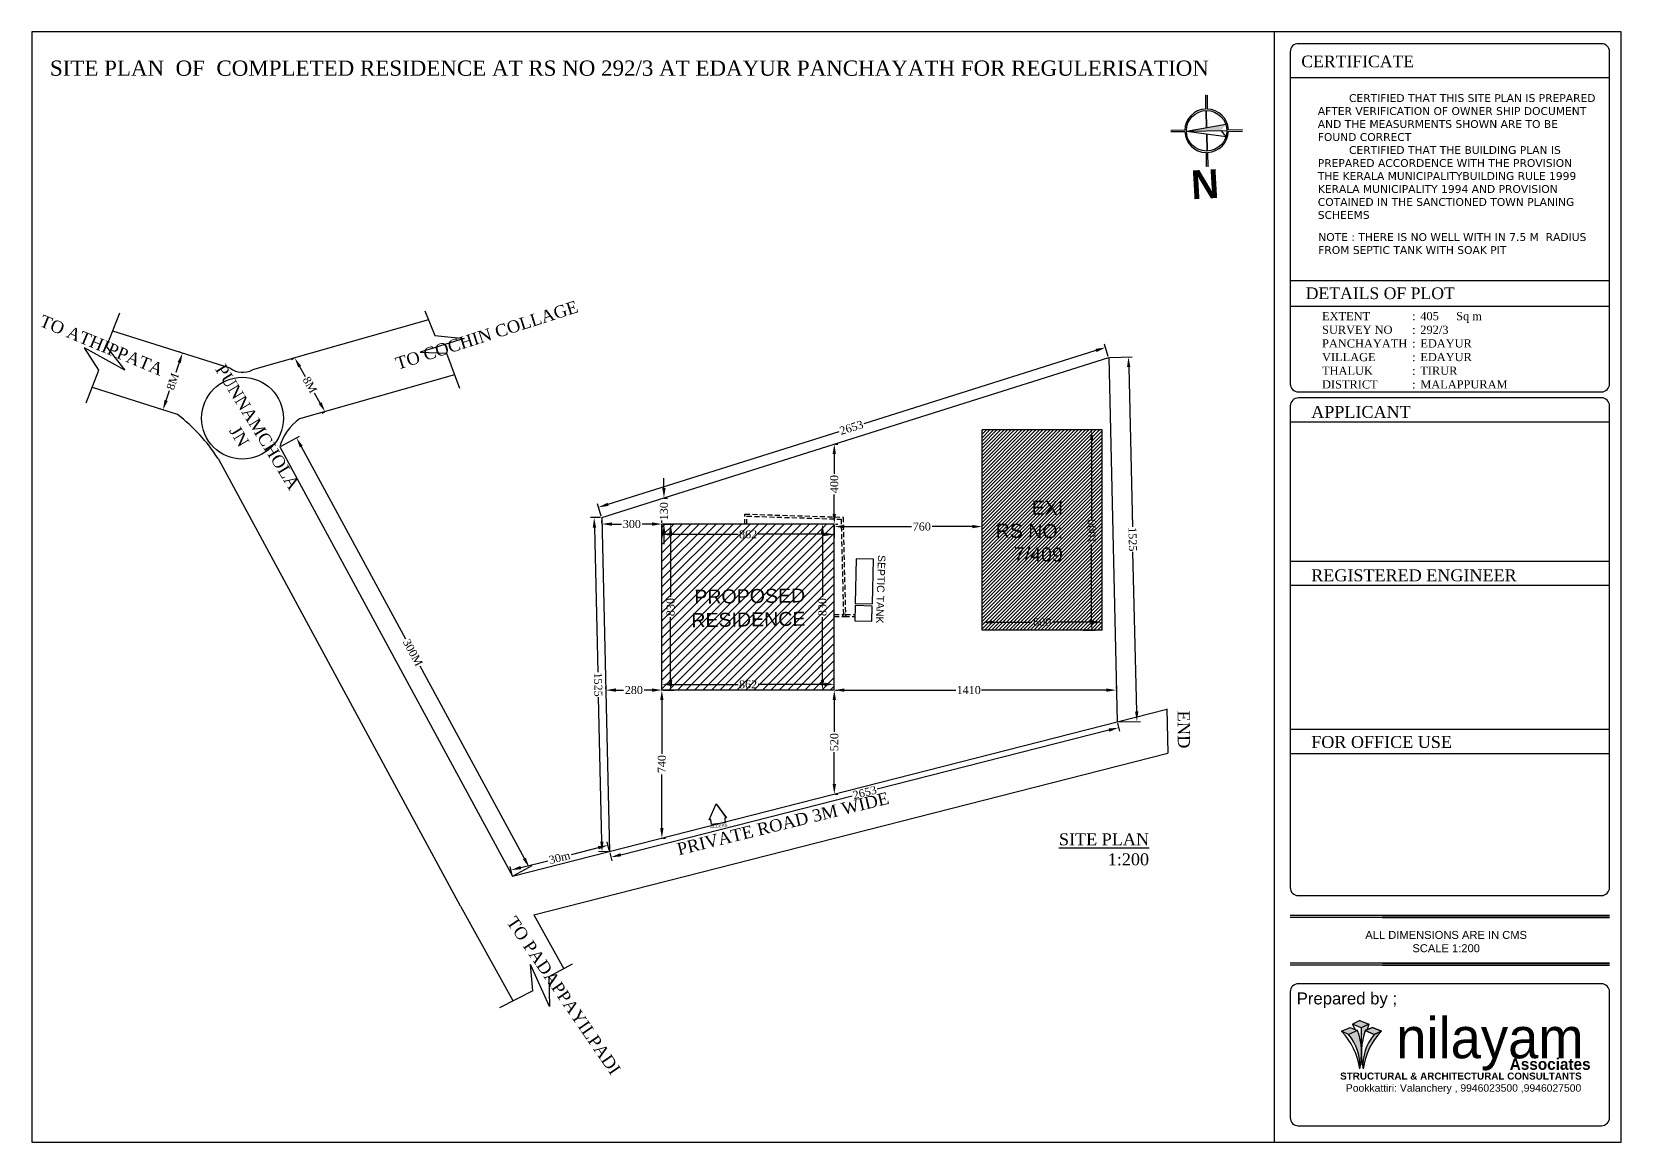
# Model space of a CAD drawing. Header units: inches. Extents: x -2903 to 3367, y -161 to 1064.
# Drawn here: x 217.2 to 296.7, y 104.7 to 160.2 of the extents above; entities that cross this region are included whole.
import ezdxf

# ---------------------------------------------------------------- set-up
doc = ezdxf.new("R2010")
doc.units = ezdxf.units.IN
doc.header["$MEASUREMENT"] = 0
doc.linetypes.add('ACAD_ISO03W100', pattern=[30, 12, -18])
doc.linetypes.add('DASHED2', pattern=[0.375, 0.25, -0.125])
doc.layers.add('--plan', color=7, linetype='Continuous')
doc.styles.add('SA', font='times.ttf')
doc.styles.get("Standard").update_dxf_attribs({"font": 'arial.ttf'})
doc.styles.add('style1', font='romand.shx', dxfattribs={"height": 5})
doc.dimstyles.new('400', dxfattribs={"dimtxt": 0.4, "dimasz": 0.5, "dimexe": 0.18, "dimexo": 0.0625, "dimgap": 0.09, "dimtad": 0, "dimdec": 0, "dimlfac": 100, "dimzin": 0, "dimdsep": 46, "dimtxsty": 'SA', "dimcen": 0.09, "dimadec": 0, "dimazin": 0, "dimtfac": 1, "dimtdec": 0, "dimtofl": 0, "dimtmove": 0, "dimatfit": 3, "dimfxl": 1, "dimtolj": 1, "dimtzin": 0, "dimarcsym": 0})

# ---------------------------------------------------------------- blocks, each defined once
blk = doc.blocks.new('*D512')
at = {"color": 0, "lineweight": -2, "transparency": 16777216}
for p, q in [((245.904, 127.403), (245.904, 127.521)), ((246.404, 127.341), (246.788, 127.341)), ((248.204, 127.341), (247.821, 127.341)), ((248.704, 127.403), (248.704, 127.521))]:
    blk.add_line(p, q, dxfattribs=at)
at = {"color": 0, "transparency": 16777216}
for points in [[(246.404, 127.424), (246.404, 127.257), (245.904, 127.341)], [(248.204, 127.424), (248.204, 127.257), (248.704, 127.341)]]:
    blk.add_solid(points, dxfattribs=at)
at = {"layer": 'Defpoints', "color": 0, "transparency": 16777216}
for p in [(245.904, 127.341), (245.904, 127.341), (248.704, 127.341)]:
    blk.add_point(p, dxfattribs=at)
at = {"color": 0, "transparency": 16777216, "insert": (247.304, 127.341), "char_height": 0.4, "attachment_point": 5, "style": 'SA'}
blk.add_mtext('\\A1;280', dxfattribs=at)
blk = doc.blocks.new('*D513')
at = {"color": 0, "lineweight": -2, "transparency": 16777216}
for p, q in [((257.262, 135.641), (256.552, 135.641)), ((256.732, 135.141), (256.732, 131.995)), ((256.732, 127.841), (256.732, 130.986)), ((256.942, 127.341), (256.552, 127.341))]:
    blk.add_line(p, q, dxfattribs=at)
at = {"color": 0, "transparency": 16777216}
for points in [[(256.649, 135.141), (256.816, 135.141), (256.732, 135.641)], [(256.649, 127.841), (256.816, 127.841), (256.732, 127.341)]]:
    blk.add_solid(points, dxfattribs=at)
at = {"layer": 'Defpoints', "color": 0, "transparency": 16777216}
for p in [(256.732, 135.641), (257.324, 135.641), (257.004, 127.341)]:
    blk.add_point(p, dxfattribs=at)
at = {"color": 0, "transparency": 16777216, "insert": (256.732, 131.491), "char_height": 0.4, "attachment_point": 5, "rotation": 90, "style": 'SA'}
blk.add_mtext('\\A1;830', dxfattribs=at)
blk = doc.blocks.new('*D514')
at = {"color": 0, "lineweight": -2, "transparency": 16777216}
for p, q in [((248.704, 135.578), (248.704, 134.948)), ((249.204, 135.128), (252.512, 135.128)), ((256.824, 135.128), (253.517, 135.128)), ((257.324, 135.578), (257.324, 134.948))]:
    blk.add_line(p, q, dxfattribs=at)
at = {"color": 0, "transparency": 16777216}
for points in [[(249.204, 135.211), (249.204, 135.044), (248.704, 135.128)], [(256.824, 135.211), (256.824, 135.044), (257.324, 135.128)]]:
    blk.add_solid(points, dxfattribs=at)
at = {"layer": 'Defpoints', "color": 0, "transparency": 16777216}
for p in [(248.704, 135.641), (248.704, 135.128), (257.324, 135.641)]:
    blk.add_point(p, dxfattribs=at)
at = {"color": 0, "transparency": 16777216, "insert": (253.014, 135.128), "char_height": 0.4, "attachment_point": 5, "style": 'SA'}
blk.add_mtext('\\A1;862', dxfattribs=at)
blk = doc.blocks.new('*D515')
at = {"color": 0, "lineweight": -2, "transparency": 16777216}
for p, q in [((224.743, 144.182), (224.569, 144.242)), ((224.576, 143.711), (224.405, 143.215)), ((223.922, 141.819), (224.094, 142.315)), ((223.762, 141.346), (223.589, 141.406))]:
    blk.add_line(p, q, dxfattribs=at)
at = {"color": 0, "transparency": 16777216}
for points in [[(224.497, 143.738), (224.655, 143.683), (224.74, 144.183)], [(223.844, 141.847), (224.001, 141.792), (223.759, 141.347)]]:
    blk.add_solid(points, dxfattribs=at)
at = {"layer": 'Defpoints', "color": 0, "transparency": 16777216}
for p in [(224.802, 144.162), (223.759, 141.347), (223.821, 141.325)]:
    blk.add_point(p, dxfattribs=at)
at = {"color": 0, "transparency": 16777216, "insert": (224.249, 142.765), "char_height": 0.4, "attachment_point": 5, "rotation": 70.92889, "style": 'SA'}
blk.add_mtext('\\A1;8M', dxfattribs=at)
blk = doc.blocks.new('*D516')
at = {"color": 0, "lineweight": -2, "transparency": 16777216}
for p, q in [((230.319, 143.926), (230.194, 143.855)), ((230.596, 143.508), (230.874, 143.014)), ((231.62, 141.691), (231.342, 142.185)), ((231.834, 141.238), (231.709, 141.167))]:
    blk.add_line(p, q, dxfattribs=at)
at = {"color": 0, "transparency": 16777216}
for points in [[(230.669, 143.549), (230.523, 143.467), (230.35, 143.943)], [(231.693, 141.732), (231.547, 141.65), (231.866, 141.256)]]:
    blk.add_solid(points, dxfattribs=at)
at = {"layer": 'Defpoints', "color": 0, "transparency": 16777216}
for p in [(230.373, 143.956), (231.866, 141.256), (231.889, 141.269)]:
    blk.add_point(p, dxfattribs=at)
at = {"color": 0, "transparency": 16777216, "insert": (231.108, 142.6), "char_height": 0.4, "attachment_point": 5, "rotation": 299.41189, "style": 'SA'}
blk.add_mtext('\\A1;8M', dxfattribs=at)
blk = doc.blocks.new('*D517')
at = {"color": 0, "lineweight": -2, "transparency": 16777216}
for p, q in [((248.767, 135.641), (249.321, 135.641)), ((249.141, 135.141), (249.141, 131.995)), ((249.141, 127.841), (249.141, 130.986)), ((248.767, 127.341), (249.321, 127.341))]:
    blk.add_line(p, q, dxfattribs=at)
at = {"color": 0, "transparency": 16777216}
for points in [[(249.057, 135.141), (249.224, 135.141), (249.141, 135.641)], [(249.057, 127.841), (249.224, 127.841), (249.141, 127.341)]]:
    blk.add_solid(points, dxfattribs=at)
at = {"layer": 'Defpoints', "color": 0, "transparency": 16777216}
for p in [(248.704, 135.641), (248.704, 127.341), (249.141, 127.341)]:
    blk.add_point(p, dxfattribs=at)
at = {"color": 0, "transparency": 16777216, "insert": (249.141, 131.491), "char_height": 0.4, "attachment_point": 5, "rotation": 90, "style": 'SA'}
blk.add_mtext('\\A1;830', dxfattribs=at)
blk = doc.blocks.new('*D518')
at = {"color": 0, "lineweight": -2, "transparency": 16777216}
for p, q in [((248.704, 127.403), (248.704, 127.808)), ((249.204, 127.628), (252.512, 127.628)), ((256.824, 127.628), (253.517, 127.628)), ((257.324, 127.403), (257.324, 127.808))]:
    blk.add_line(p, q, dxfattribs=at)
at = {"color": 0, "transparency": 16777216}
for points in [[(249.204, 127.712), (249.204, 127.545), (248.704, 127.628)], [(256.824, 127.712), (256.824, 127.545), (257.324, 127.628)]]:
    blk.add_solid(points, dxfattribs=at)
at = {"layer": 'Defpoints', "color": 0, "transparency": 16777216}
for p in [(248.704, 127.341), (257.324, 127.628), (257.324, 127.341)]:
    blk.add_point(p, dxfattribs=at)
at = {"color": 0, "transparency": 16777216, "insert": (253.014, 127.628), "char_height": 0.4, "attachment_point": 5, "style": 'SA'}
blk.add_mtext('\\A1;862', dxfattribs=at)
blk = doc.blocks.new('*D519')
at = {"color": 0, "lineweight": -2, "transparency": 16777216}
for p, q in [((248.767, 127.341), (248.884, 127.341)), ((248.704, 126.841), (248.704, 124.152)), ((248.704, 120.441), (248.704, 123.129)), ((248.767, 119.941), (248.884, 119.941))]:
    blk.add_line(p, q, dxfattribs=at)
at = {"color": 0, "transparency": 16777216}
for points in [[(248.621, 126.841), (248.788, 126.841), (248.704, 127.341)], [(248.621, 120.441), (248.788, 120.441), (248.704, 119.941)]]:
    blk.add_solid(points, dxfattribs=at)
at = {"layer": 'Defpoints', "color": 0, "transparency": 16777216}
for p in [(248.704, 127.341), (248.704, 119.941), (248.704, 119.941)]:
    blk.add_point(p, dxfattribs=at)
at = {"color": 0, "transparency": 16777216, "insert": (248.704, 123.641), "char_height": 0.4, "attachment_point": 5, "rotation": 90, "style": 'SA'}
blk.add_mtext('\\A1;740', dxfattribs=at)
blk = doc.blocks.new('*D520')
at = {"color": 0, "lineweight": -2, "transparency": 16777216}
for p, q in [((257.324, 127.403), (257.324, 127.521)), ((257.824, 127.341), (263.408, 127.341)), ((270.927, 127.341), (264.679, 127.341)), ((271.427, 127.403), (271.427, 127.521))]:
    blk.add_line(p, q, dxfattribs=at)
at = {"color": 0, "transparency": 16777216}
for points in [[(257.824, 127.424), (257.824, 127.257), (257.324, 127.341)], [(270.927, 127.424), (270.927, 127.257), (271.427, 127.341)]]:
    blk.add_solid(points, dxfattribs=at)
at = {"layer": 'Defpoints', "color": 0, "transparency": 16777216}
for p in [(257.324, 127.341), (271.427, 127.341), (271.427, 127.341)]:
    blk.add_point(p, dxfattribs=at)
at = {"color": 0, "transparency": 16777216, "insert": (264.043, 127.341), "char_height": 0.4, "attachment_point": 5, "style": 'SA'}
blk.add_mtext('\\A1;1410', dxfattribs=at)
blk = doc.blocks.new('*D521')
at = {"color": 0, "lineweight": -2, "transparency": 16777216}
for p, q in [((245.704, 135.703), (245.704, 135.821)), ((246.204, 135.641), (246.694, 135.641)), ((248.204, 135.641), (247.715, 135.641)), ((248.704, 135.703), (248.704, 135.821))]:
    blk.add_line(p, q, dxfattribs=at)
at = {"color": 0, "transparency": 16777216}
for points in [[(246.204, 135.724), (246.204, 135.557), (245.704, 135.641)], [(248.204, 135.724), (248.204, 135.557), (248.704, 135.641)]]:
    blk.add_solid(points, dxfattribs=at)
at = {"layer": 'Defpoints', "color": 0, "transparency": 16777216}
for p in [(245.704, 135.641), (245.704, 135.641), (248.704, 135.641)]:
    blk.add_point(p, dxfattribs=at)
at = {"color": 0, "transparency": 16777216, "insert": (247.204, 135.641), "char_height": 0.4, "attachment_point": 5, "style": 'SA'}
blk.add_mtext('\\A1;300', dxfattribs=at)
blk = doc.blocks.new('*D522')
at = {"color": 0, "lineweight": -2, "transparency": 16777216}
for p, q in [((248.808, 137.439), (248.808, 137.939)), ((248.815, 136.939), (248.988, 136.939)), ((248.767, 135.641), (248.988, 135.641)), ((248.808, 135.141), (248.808, 134.641))]:
    blk.add_line(p, q, dxfattribs=at)
at = {"color": 0, "transparency": 16777216}
for points in [[(248.724, 137.439), (248.891, 137.439), (248.808, 136.939)], [(248.724, 135.141), (248.891, 135.141), (248.808, 135.641)]]:
    blk.add_solid(points, dxfattribs=at)
at = {"layer": 'Defpoints', "color": 0, "transparency": 16777216}
for p in [(248.753, 136.939), (248.808, 136.939), (248.704, 135.641)]:
    blk.add_point(p, dxfattribs=at)
at = {"color": 0, "transparency": 16777216, "insert": (248.808, 136.282), "char_height": 0.4, "attachment_point": 5, "rotation": 90, "style": 'SA'}
blk.add_mtext('\\A1;130', dxfattribs=at)
blk = doc.blocks.new('*D523')
at = {"color": 0, "lineweight": -2, "transparency": 16777216}
for p, q in [((257.387, 127.341), (257.504, 127.341)), ((257.324, 126.841), (257.324, 125.249)), ((257.324, 122.641), (257.324, 124.232)), ((257.387, 122.141), (257.504, 122.141))]:
    blk.add_line(p, q, dxfattribs=at)
at = {"color": 0, "transparency": 16777216}
for points in [[(257.241, 126.841), (257.408, 126.841), (257.324, 127.341)], [(257.241, 122.641), (257.408, 122.641), (257.324, 122.141)]]:
    blk.add_solid(points, dxfattribs=at)
at = {"layer": 'Defpoints', "color": 0, "transparency": 16777216}
for p in [(257.324, 127.341), (257.324, 127.341), (257.324, 122.141)]:
    blk.add_point(p, dxfattribs=at)
at = {"color": 0, "transparency": 16777216, "insert": (257.324, 124.741), "char_height": 0.4, "attachment_point": 5, "rotation": 90, "style": 'SA'}
blk.add_mtext('\\A1;520', dxfattribs=at)
blk = doc.blocks.new('*D524')
at = {"color": 0, "lineweight": -2, "transparency": 16777216}
for p, q in [((257.324, 135.578), (257.324, 135.335)), ((257.824, 135.515), (261.188, 135.515)), ((264.217, 135.515), (262.211, 135.515)), ((264.717, 135.578), (264.717, 135.695))]:
    blk.add_line(p, q, dxfattribs=at)
at = {"color": 0, "transparency": 16777216}
for points in [[(257.824, 135.598), (257.824, 135.432), (257.324, 135.515)], [(264.217, 135.598), (264.217, 135.432), (264.717, 135.515)]]:
    blk.add_solid(points, dxfattribs=at)
at = {"layer": 'Defpoints', "color": 0, "transparency": 16777216}
for p in [(257.324, 135.641), (264.717, 135.515), (264.717, 135.515)]:
    blk.add_point(p, dxfattribs=at)
at = {"color": 0, "transparency": 16777216, "insert": (261.699, 135.515), "char_height": 0.4, "attachment_point": 5, "style": 'SA'}
blk.add_mtext('\\A1;760', dxfattribs=at)
blk = doc.blocks.new('*D525')
at = {"color": 0, "lineweight": -2, "transparency": 16777216}
for p, q in [((271.104, 143.966), (272.21, 143.992)), ((272.042, 143.488), (272.227, 135.506)), ((272.441, 126.272), (272.256, 134.254)), ((271.526, 125.751), (272.633, 125.776))]:
    blk.add_line(p, q, dxfattribs=at)
at = {"color": 0, "transparency": 16777216}
for points in [[(272.125, 143.49), (271.958, 143.486), (272.03, 143.988)], [(272.524, 126.274), (272.358, 126.27), (272.453, 125.772)]]:
    blk.add_solid(points, dxfattribs=at)
at = {"layer": 'Defpoints', "color": 0, "transparency": 16777216}
for p in [(271.041, 143.965), (271.464, 125.749), (272.453, 125.772)]:
    blk.add_point(p, dxfattribs=at)
at = {"color": 0, "transparency": 16777216, "insert": (272.241, 134.88), "char_height": 0.4, "attachment_point": 5, "rotation": 271.32913, "style": 'SA'}
blk.add_mtext('\\A1;1525', dxfattribs=at)
blk = doc.blocks.new('*D526')
at = {"color": 0, "lineweight": -2, "transparency": 16777216}
for p, q in [((257.324, 139.141), (257.324, 138.159)), ((257.387, 139.641), (257.504, 139.641)), ((257.324, 136.141), (257.324, 137.123)), ((257.387, 135.641), (257.504, 135.641))]:
    blk.add_line(p, q, dxfattribs=at)
at = {"color": 0, "transparency": 16777216}
for points in [[(257.241, 139.141), (257.408, 139.141), (257.324, 139.641)], [(257.241, 136.141), (257.408, 136.141), (257.324, 135.641)]]:
    blk.add_solid(points, dxfattribs=at)
at = {"layer": 'Defpoints', "color": 0, "transparency": 16777216}
for p in [(257.324, 139.641), (257.324, 139.641), (257.324, 135.641)]:
    blk.add_point(p, dxfattribs=at)
at = {"color": 0, "transparency": 16777216, "insert": (257.324, 137.641), "char_height": 0.4, "attachment_point": 5, "rotation": 90, "style": 'SA'}
blk.add_mtext('\\A1;400', dxfattribs=at)
blk = doc.blocks.new('*D527')
at = {"color": 0, "lineweight": -2, "transparency": 16777216}
for p, q in [((271.022, 144.024), (270.829, 144.638)), ((270.406, 144.316), (258.8, 140.658)), ((246.015, 136.627), (257.561, 140.267)), ((245.678, 136.035), (245.484, 136.649))]:
    blk.add_line(p, q, dxfattribs=at)
at = {"color": 0, "transparency": 16777216}
for points in [[(270.381, 144.396), (270.431, 144.237), (270.883, 144.467)], [(245.99, 136.707), (246.04, 136.548), (245.538, 136.477)]]:
    blk.add_solid(points, dxfattribs=at)
at = {"layer": 'Defpoints', "color": 0, "transparency": 16777216}
for p in [(270.883, 144.467), (271.041, 143.965), (245.697, 135.975)]:
    blk.add_point(p, dxfattribs=at)
at = {"color": 0, "transparency": 16777216, "insert": (258.18, 140.462), "char_height": 0.4, "attachment_point": 5, "rotation": 17.49689, "style": 'SA'}
blk.add_mtext('\\A1;2653', dxfattribs=at)
blk = doc.blocks.new('*D528')
at = {"color": 0, "lineweight": -2, "transparency": 16777216}
for p, q in [((245.634, 135.974), (245.14, 135.962)), ((245.332, 135.466), (245.503, 128.242)), ((245.703, 119.765), (245.532, 126.989)), ((246.029, 119.272), (245.535, 119.261))]:
    blk.add_line(p, q, dxfattribs=at)
at = {"color": 0, "transparency": 16777216}
for points in [[(245.415, 135.468), (245.249, 135.464), (245.32, 135.966)], [(245.787, 119.767), (245.62, 119.763), (245.715, 119.265)]]:
    blk.add_solid(points, dxfattribs=at)
at = {"layer": 'Defpoints', "color": 0, "transparency": 16777216}
for p in [(245.697, 135.975), (245.715, 119.265), (246.092, 119.274)]:
    blk.add_point(p, dxfattribs=at)
at = {"color": 0, "transparency": 16777216, "insert": (245.518, 127.616), "char_height": 0.4, "attachment_point": 5, "rotation": 271.35507, "style": 'SA'}
blk.add_mtext('\\A1;1525', dxfattribs=at)
blk = doc.blocks.new('*D529')
at = {"color": 0, "lineweight": -2, "transparency": 16777216}
for p, q in [((264.717, 130.406), (264.717, 130.914)), ((265.217, 130.734), (267.207, 130.734)), ((270.217, 130.734), (268.227, 130.734)), ((270.717, 130.406), (270.717, 130.914))]:
    blk.add_line(p, q, dxfattribs=at)
at = {"color": 0, "transparency": 16777216}
for points in [[(265.217, 130.817), (265.217, 130.651), (264.717, 130.734)], [(270.217, 130.817), (270.217, 130.651), (270.717, 130.734)]]:
    blk.add_solid(points, dxfattribs=at)
at = {"layer": 'Defpoints', "color": 0, "transparency": 16777216}
for p in [(264.717, 130.343), (270.717, 130.734), (270.717, 130.343)]:
    blk.add_point(p, dxfattribs=at)
at = {"color": 0, "transparency": 16777216, "insert": (267.717, 130.734), "char_height": 0.4, "attachment_point": 5, "style": 'SA'}
blk.add_mtext('\\A1;600', dxfattribs=at)
blk = doc.blocks.new('*D530')
at = {"color": 0, "lineweight": -2, "transparency": 16777216}
for p, q in [((270.654, 140.343), (270.01, 140.343)), ((270.19, 139.843), (270.19, 135.918)), ((270.19, 130.843), (270.19, 134.647)), ((269.779, 130.343), (270.37, 130.343))]:
    blk.add_line(p, q, dxfattribs=at)
at = {"color": 0, "transparency": 16777216}
for points in [[(270.106, 139.843), (270.273, 139.843), (270.19, 140.343)], [(270.106, 130.843), (270.273, 130.843), (270.19, 130.343)]]:
    blk.add_solid(points, dxfattribs=at)
at = {"layer": 'Defpoints', "color": 0, "transparency": 16777216}
for p in [(270.19, 140.343), (270.717, 140.343), (269.717, 130.343)]:
    blk.add_point(p, dxfattribs=at)
at = {"color": 0, "transparency": 16777216, "insert": (270.19, 135.282), "char_height": 0.4, "attachment_point": 5, "rotation": 90, "style": 'SA'}
blk.add_mtext('\\A1;1000', dxfattribs=at)
blk = doc.blocks.new('*D531')
at = {"color": 0, "lineweight": -2, "transparency": 16777216}
for p, q in [((245.528, 119.459), (244.171, 119.113)), ((246.076, 119.334), (245.968, 119.757)), ((241.227, 118.097), (241.119, 118.519)), ((241.648, 118.469), (243.005, 118.815))]:
    blk.add_line(p, q, dxfattribs=at)
at = {"color": 0, "transparency": 16777216}
for points in [[(245.508, 119.54), (245.549, 119.378), (246.013, 119.583)], [(241.627, 118.549), (241.668, 118.388), (241.163, 118.345)]]:
    blk.add_solid(points, dxfattribs=at)
at = {"layer": 'Defpoints', "color": 0, "transparency": 16777216}
for p in [(246.013, 119.583), (246.092, 119.274), (241.242, 118.036)]:
    blk.add_point(p, dxfattribs=at)
at = {"color": 0, "transparency": 16777216, "insert": (243.588, 118.964), "char_height": 0.4, "attachment_point": 5, "rotation": 14.31741, "style": 'SA'}
blk.add_mtext('\\A1;30m', dxfattribs=at)
blk = doc.blocks.new('*D532')
at = {"color": 0, "lineweight": -2, "transparency": 16777216}
for p, q in [((271.479, 125.689), (271.582, 125.288)), ((271.053, 125.339), (259.475, 122.384)), ((246.649, 119.111), (258.216, 122.063)), ((246.107, 119.213), (246.209, 118.813))]:
    blk.add_line(p, q, dxfattribs=at)
at = {"color": 0, "transparency": 16777216}
for points in [[(271.032, 125.42), (271.073, 125.258), (271.537, 125.462)], [(246.629, 119.191), (246.67, 119.03), (246.165, 118.987)]]:
    blk.add_solid(points, dxfattribs=at)
at = {"layer": 'Defpoints', "color": 0, "transparency": 16777216}
for p in [(271.464, 125.749), (246.092, 119.274), (246.165, 118.987)]:
    blk.add_point(p, dxfattribs=at)
at = {"color": 0, "transparency": 16777216, "insert": (258.845, 122.223), "char_height": 0.4, "attachment_point": 5, "rotation": 14.31741, "style": 'SA'}
blk.add_mtext('\\A1;2653', dxfattribs=at)
blk = doc.blocks.new('*D551')
at = {"color": 0, "lineweight": -2, "transparency": 16777216}
for p, q in [((229.666, 139.531), (230.597, 140.035)), ((230.677, 139.51), (235.884, 129.901)), ((241.831, 118.924), (236.624, 128.534)), ((241.297, 118.066), (242.228, 118.57))]:
    blk.add_line(p, q, dxfattribs=at)
at = {"color": 0, "transparency": 16777216}
for points in [[(230.75, 139.55), (230.603, 139.47), (230.438, 139.95)], [(241.905, 118.964), (241.758, 118.884), (242.069, 118.485)]]:
    blk.add_solid(points, dxfattribs=at)
at = {"layer": 'Defpoints', "color": 0, "transparency": 16777216}
for p in [(230.438, 139.95), (229.611, 139.501), (241.242, 118.036)]:
    blk.add_point(p, dxfattribs=at)
at = {"color": 0, "transparency": 16777216, "insert": (236.254, 129.217), "char_height": 0.4, "attachment_point": 5, "rotation": 298.45157, "style": 'SA'}
blk.add_mtext('\\A1;300M', dxfattribs=at)

msp = doc.modelspace()

# ---------------------------------------------------------------- hatches: boundary and pattern name
h = msp.add_hatch(color=7)
h.set_gradient(color1=(232, 75, 23), one_color=1, tint=1)
h.paths.add_polyline_path([(276.672, 155.312), (276.896, 155.621), (274.925, 155.276)])
h = msp.add_hatch()
h.set_pattern_fill('ANSI31', color=256)
h.set_pattern_definition([(45, (-211.66632, -78.86238), (-0.088388348, 0.088388348), [])])
h.paths.add_polyline_path([(270.717, 140.343), (264.717, 140.343), (264.717, 130.343), (270.717, 130.343)])
h.paths.add_polyline_path([(267.172, 130.31), (268.258, 130.31), (268.258, 131.164), (267.172, 131.164)], flags=9)
h.paths.add_polyline_path([(270.614, 134.567), (270.614, 135.949), (269.76, 135.949), (269.76, 134.567)], flags=24)
h.paths.add_polyline_path([(265.01, 133.393), (269, 133.354), (269.038, 137.154), (265.047, 137.193)], flags=24)
h = msp.add_hatch()
h.set_pattern_fill('ANSI31', color=256)
h.set_pattern_definition([(45, (-211.70176, -75.66184), (-0.088388348, 0.088388348), [])])
h.paths.add_polyline_path([(265.582, 133.591), (269.572, 133.552), (269.61, 137.352), (265.62, 137.391)], flags=24)
h = msp.add_hatch()
h.set_pattern_fill('ANSI31', color=256, scale=2.4)
h.set_pattern_definition([(45, (-215.71188, -83.2968), (-0.21213203, 0.21213203), [])])
h.paths.add_polyline_path([(248.704, 135.641), (248.704, 127.341), (257.324, 127.341), (257.324, 135.641)])
h.paths.add_polyline_path([(257.157, 130.94), (257.157, 132.026), (256.302, 132.026), (256.302, 130.94)], flags=24)
h.paths.add_polyline_path([(252.466, 134.703), (253.552, 134.703), (253.552, 135.557), (252.466, 135.557)], flags=24)
h.paths.add_polyline_path([(249.565, 130.94), (249.565, 132.026), (248.711, 132.026), (248.711, 130.94)], flags=24)
h.paths.add_polyline_path([(252.466, 127.204), (253.552, 127.204), (253.552, 128.058), (252.466, 128.058)], flags=9)
h.paths.add_polyline_path([(250.066, 130.077), (256.121, 130.156), (256.086, 132.777), (250.031, 132.697)], flags=24)
h = msp.add_hatch(color=256)
h.set_gradient(color1=(171, 171, 160), color2=(233, 233, 231), one_color=1, tint=0.91)
h.paths.add_polyline_path([(283.121, 110.484), (282.682, 110.295), (283.037, 110.131), (283.488, 110.332)])
h.paths.add_polyline_path([(283.488, 110.332), (283.037, 110.131, -0.197043), (283.596, 108.403, 0.041266), (283.678, 108.971, -0.030102), (283.678, 109.39, 0.069334)])
h.paths.add_polyline_path([(283.868, 110.332), (284.319, 110.131), (284.674, 110.295), (284.235, 110.484)])
h.paths.add_polyline_path([(284.674, 110.295), (284.319, 110.131, 0.197043), (283.759, 108.403, -0.158169)])
h = msp.add_hatch(color=256)
h.set_gradient(color1=(13, 97, 231), color2=(163, 196, 250), one_color=1, tint=0.81, name='HEMISPHERICAL')
h.paths.add_polyline_path([(284.04, 110.641), (283.59, 110.822), (283.225, 110.645), (283.666, 110.457)])
h.paths.add_polyline_path([(283.671, 109.482, -0.006631), (283.678, 109.39, -0.069334), (283.868, 110.332), (283.966, 110.373), (284.04, 110.641), (283.666, 110.457)])

# ---------------------------------------------------------------- linework, layer by layer
for p, q in [((279.307, 160.246), (279.307, 104.742)), ((280.096, 157.959), (296.08, 157.959)), ((280.119, 147.822), (296.047, 147.822)), ((220.946, 144.495), (221.615, 146.206)), ((236.86, 146.3), (237.348, 145.06)), ((280.119, 146.529), (296.047, 146.529)), ((237.035, 145.855), (228.236, 143.347)), ((227.122, 143.426), (221.255, 145.286)), ((238.818, 144.911), (236.623, 144.226)), ((237.348, 145.06), (238.818, 144.911)), ((221.856, 143.331), (219.842, 144.441)), ((220.557, 143.334), (219.842, 144.441)), ((220.946, 144.495), (221.856, 143.331)), ((236.623, 144.226), (237.945, 144.184)), ((237.945, 144.184), (238.582, 142.432)), ((245.697, 135.975), (271.041, 143.965)), ((271.041, 143.965), (271.464, 125.749)), ((219.917, 141.699), (220.557, 143.334)), ((238.337, 143.107), (230.593, 140.9)), ((224.491, 141.113), (220.238, 142.462)), ((295.68, 141.951), (280.518, 141.951)), ((280.119, 140.744), (296.079, 140.744)), ((264.717, 130.343), (264.717, 140.343)), ((270.717, 140.343), (264.717, 140.343)), ((270.717, 130.343), (270.717, 140.343)), ((229.611, 139.501), (241.242, 118.036)), ((226.515, 138.917), (238.629, 116.561)), ((245.697, 135.975), (246.092, 119.274)), ((248.704, 127.341), (248.704, 135.641)), ((257.324, 135.641), (248.704, 135.641)), ((257.324, 127.341), (257.324, 135.641)), ((280.119, 133.785), (295.755, 133.785)), ((280.119, 133.785), (296.079, 133.785)), ((280.119, 132.579), (296.079, 132.579)), ((270.717, 130.343), (264.717, 130.343)), ((257.324, 127.341), (248.704, 127.341)), ((241.242, 118.036), (273.947, 126.383)), ((273.946, 126.398), (273.998, 124.187)), ((280.119, 125.38), (296.079, 125.38)), ((280.119, 125.38), (295.755, 125.38)), ((242.312, 116.101), (273.998, 124.187)), ((280.119, 124.173), (296.079, 124.173)), ((251.063, 120.856), (251.425, 121.659)), ((251.425, 121.659), (251.938, 120.951)), ((251.938, 120.951), (251.453, 121.62)), ((251.157, 120.866), (251.063, 120.856)), ((251.183, 120.624), (251.157, 120.866)), ((251.938, 120.951), (251.844, 120.94)), ((251.844, 120.94), (251.87, 120.698)), ((251.87, 120.698), (251.183, 120.624)), ((238.642, 116.538), (241.266, 111.795)), ((242.312, 116.101), (243.8, 113.411)), ((296.079, 116.076), (280.119, 116.076)), ((284.728, 116.076), (296.079, 116.076)), ((296.079, 115.977), (280.119, 115.977)), ((284.728, 115.977), (296.079, 115.977)), ((244.22, 113.64), (243.05, 113.002)), ((296.079, 113.697), (280.119, 113.697)), ((284.728, 113.697), (296.079, 113.697)), ((284.728, 113.697), (296.079, 113.697)), ((243.084, 111.526), (242.133, 113.619)), ((242.255, 112.302), (242.133, 113.619)), ((243.05, 113.002), (243.084, 111.526)), ((296.079, 113.597), (280.119, 113.597)), ((284.728, 113.597), (296.079, 113.597)), ((284.728, 113.597), (296.079, 113.597)), ((242.255, 112.302), (240.595, 111.452)), ((282.682, 110.295), (283.121, 110.484)), ((283.121, 110.484), (283.488, 110.332)), ((283.59, 110.822), (283.225, 110.645)), ((283.666, 110.457), (283.225, 110.645)), ((283.225, 110.645), (283.347, 110.391)), ((283.59, 110.822), (284.04, 110.641)), ((284.04, 110.641), (283.666, 110.457)), ((283.666, 110.457), (283.671, 109.482)), ((284.235, 110.484), (283.868, 110.332)), ((284.04, 110.641), (283.966, 110.373)), ((284.674, 110.295), (284.235, 110.484)), ((283.037, 110.131), (282.682, 110.295)), ((283.488, 110.332), (283.037, 110.131)), ((283.868, 110.332), (284.319, 110.131)), ((284.319, 110.131), (284.674, 110.295))]:
    msp.add_line(p, q)
at = {"color": 7}
for p, q in [((275.88, 157.092), (275.887, 156.386)), ((275.958, 157.083), (275.965, 156.387)), ((275.916, 156.309), (275.934, 155.452)), ((275.934, 155.452), (275.916, 156.309)), ((274.846, 155.325), (274.148, 155.318)), ((274.847, 155.247), (274.149, 155.24)), ((274.925, 155.276), (276.896, 155.621)), ((274.925, 155.276), (276.949, 155.318)), ((274.925, 155.276), (276.949, 155.318)), ((274.925, 155.276), (276.908, 155.013)), ((275.94, 155.142), (275.958, 154.285)), ((275.958, 154.285), (275.94, 155.142)), ((276.908, 155.013), (276.672, 155.312)), ((277.027, 155.347), (277.725, 155.355)), ((277.027, 155.269), (277.726, 155.276)), ((275.909, 154.207), (275.916, 153.509)), ((275.987, 154.208), (275.994, 153.503))]:
    msp.add_line(p, q, dxfattribs=at)
at = {"linetype": 'DASHED2'}
for p, q in [((252.854, 136.139), (257.76, 135.983)), ((252.854, 135.641), (252.854, 136.139)), ((252.954, 135.641), (252.954, 136.036)), ((252.954, 136.036), (257.663, 135.886)), ((257.663, 135.886), (257.781, 131.14)), ((257.76, 135.983), (257.881, 131.133)), ((257.324, 131.121), (257.766, 131.121)), ((257.889, 131.121), (258.351, 131.121)), ((257.889, 131.121), (258.294, 131.121)), ((257.324, 131.021), (257.818, 131.021)), ((257.838, 131.021), (258.351, 131.021))]:
    msp.add_line(p, q, dxfattribs=at)
at = {"color": 0}
msp.add_lwpolyline([(217.206, 104.742), (296.664, 104.742), (296.664, 160.246), (217.206, 160.246)], close=True, dxfattribs=at)
for points in [[(280.119, 159.131), (280.119, 142.897), (280.119, 142.649, 0.426368), (280.518, 142.25), (295.68, 142.25, 0.414214), (296.079, 142.649), (296.079, 142.897), (296.079, 148.1)], [(296.079, 148.1), (296.081, 159.131), (296.081, 159.252, 0.414214), (295.682, 159.651), (280.52, 159.651, 0.426368), (280.121, 159.252), (280.121, 159.131)], [(296.079, 111.269), (296.079, 112.261, 0.414214), (295.68, 112.66), (280.518, 112.66, 0.426368), (280.119, 112.261), (280.119, 111.269)], [(280.119, 111.269), (280.119, 105.968, 0.426368), (280.518, 105.569), (295.68, 105.569, 0.414214), (296.079, 105.968), (296.079, 111.269)]]:
    msp.add_lwpolyline(points, format="xyb")
msp.add_lwpolyline([(296.079, 117.473), (296.079, 141.552, 0.414214), (295.68, 141.951), (280.518, 141.951, 0.386735), (280.119, 141.552), (280.119, 117.473, 0.438417), (280.518, 117.074), (295.68, 117.074, 0.414214)], format="xyb", close=True)
at = {"transparency": 33554687}
for points in [[(258.423, 133.904), (258.365, 131.672), (259.227, 131.649), (259.285, 133.882)], [(258.362, 131.562), (258.343, 130.807), (259.205, 130.785), (259.224, 131.54)]]:
    msp.add_lwpolyline(points, close=True, dxfattribs=at)
for points in [[(283.121, 110.484), (283.488, 110.332), (283.037, 110.131), (282.682, 110.295), (283.121, 110.484)], [(284.235, 110.484), (284.674, 110.295), (284.319, 110.131), (283.868, 110.332), (284.235, 110.484)]]:
    msp.add_lwpolyline(points)
at = {"color": 7}
msp.add_circle((275.937, 155.297), 1.012, dxfattribs=at)
for centre, radius in [((227.738, 140.931), 2.044), ((257.828, 131.089), 0.069)]:
    msp.add_circle(centre, radius)
for centre, radius, start, end in [((275.937, 155.297), 1.09, 92.62652, 178.53919), ((275.937, 155.297), 1.09, 2.64209, 88.53919), ((275.938, 155.298), 1.091, 182.70836, 268.51101), ((275.937, 155.297), 1.09, 272.64237, 358.53919)]:
    msp.add_arc(centre, radius, start, end, dxfattribs=at)
for centre, radius, start, end in [((227.743, 144.287), 1.061, 234.20233, 297.70644), ((219.303, 134.299), 8.564, 32.6315, 52.7183), ((232.025, 138.849), 2.5, 124.92639, 164.88824), ((280.223, 107.94), 3.405, 7.82588, 43.77778), ((281.21, 108.585), 2.393, 355.64458, 40.23232), ((280.203, 109.181), 3.481, 347.09944, 19.3132), ((287.153, 109.181), 3.481, 160.6868, 192.90056), ((286.146, 108.585), 2.393, 139.76768, 184.35542), ((287.133, 107.94), 3.405, 136.22222, 172.17412)]:
    msp.add_arc(centre, radius, start, end)

# ---------------------------------------------------------------- texts
at = {"layer": '--plan', "ltscale": 0.1, "char_height": 0.6096, "width": 46.54242, "attachment_point": 1, "style": 'SA'}
for s, insert, rotation in [('TO COCHIN COLLAGE ', (235.323, 143.933), 17.70609), ('TO ATHIPPATA ', (217.777, 146.123), 337.48739), ('PUNNAMCHOLA\\P             JN', (226.872, 143.701), 301.61606), ('END ', (275.091, 126.322), 270.60557), ('PRIVATE ROAD 3M WIDE', (249.407, 119.671), 13.79045), ('TO PADAPPAYILPADI ', (241.412, 116.101), 304.37257)]:
    msp.add_mtext(s, dxfattribs=dict(at, insert=insert, rotation=rotation))
at = {"layer": '--plan', "ltscale": 0.1, "insert": (250.435, 120.182), "char_height": 0.6, "width": 22.62466, "attachment_point": 1, "style": 'SA'}
msp.add_mtext('\\pxqr;{\\LSITE PLAN\\P}1:200', dxfattribs=at)
at = {"attachment_point": 1}
for s, insert, char_height, width, style in [('{\\fTimes New Roman|b0|i0|c0|p18;CERTIFICATE}', (280.671, 159.057), 0.58425, 44.41204, 'SA'), ('{\\fVerdana|b0|i0|c0|p34;NOTE : THERE IS NO WELL WITH IN 7.5 M  RADIUS FROM SEPTIC TANK WITH SOAK PIT}', (281.518, 150.182), 0.3895, 14.78911, 'SA'), ('{\\fTimes New Roman|b0|i0|c0|p18;DETAILS OF PLOT}', (280.892, 147.47), 0.58425, 44.41204, 'SA'), ('{\\fTimes New Roman|b0|i0|c0|p18;APPLICANT}', (281.167, 141.543), 0.5985, 5.9548, 'style1'), ('{\\fTimes New Roman|b0|i0|c0|p18;REGISTERED ENGINEER}', (281.167, 133.377), 0.5985, 17.0473, 'style1'), ('{\\fTimes New Roman|b0|i0|c0|p18;FOR OFFICE USE}', (281.167, 125.047), 0.5985, 19.37305, 'style1')]:
    msp.add_mtext(s, dxfattribs=dict(at, insert=insert, char_height=char_height, width=width, style=style))
at = {"color": 6, "insert": (211.44, 158.81), "char_height": 0.76, "width": 68.41523, "attachment_point": 1, "style": 'SA'}
msp.add_mtext('\\A1;\\pxqc;{\\C256;          SITE PLAN  OF  COMPLETED RESIDENCE AT RS NO 292/3 AT EDAYUR PANCHAYATH FOR REGULERISATION}', dxfattribs=at)
at = {"linetype": 'ACAD_ISO03W100', "insert": (281.495, 157.129), "char_height": 0.3895, "width": 13.84459, "attachment_point": 1, "style": 'SA'}
msp.add_mtext('{\\fVerdana|b0|i0|c0|p34;^ICERTIFIED THAT THIS SITE PLAN IS PREPARED AFTER VERIFICATION OF OWNER SHIP DOCUMENT AND THE MEASURMENTS SHOWN ARE TO BE FOUND CORRECT\\P^ICERTIFIED THAT THE BUILDING PLAN IS PREPARED ACCORDENCE WITH THE PROVISION THE KERALA MUNICIPALITYBUILDING RULE 1999 KERALA MUNICIPALITY 1994 AND PROVISION COTAINED IN THE SANCTIONED TOWN PLANING SCHEEMS}', dxfattribs=at)
at = {"color": 7, "insert": (275.897, 151.91), "char_height": 1.44085, "width": 30.43195, "attachment_point": 2, "rotation": 183.24386, "style": 'SA'}
msp.add_mtext('{\\fStylus BT|b1|i0|c0|p34;N}', dxfattribs=at)
at = {"color": 240, "true_color": 0xed1f24, "insert": (281.708, 146.24), "char_height": 0.40929, "width": 11.77854, "attachment_point": 1, "style": 'SA'}
msp.add_mtext('\\pxt10,11,12;{\\C256;EXTENT^I^I:^I405^I Sq m\\P\\pt11,12;SURVEY NO^I:^I292/3\\PPANCHAYATH ^I:^IEDAYUR\\PVILLAGE^I:^IEDAYUR \\P\\pt10,11,12;THALUK^I^I:^ITIRUR\\PDISTRICT^I^I:^IMALAPPURAM}', dxfattribs=at)
at = {"linetype": 'ByBlock', "insert": (268.774, 136.796), "char_height": 0.7, "width": 7.81386, "attachment_point": 3, "rotation": 359.43622}
msp.add_mtext('EXI\\P RS NO:\\P7/409', dxfattribs=at)
at = {"linetype": 'ByBlock', "transparency": 33554687, "attachment_point": 3}
for s, insert, char_height, width, rotation in [('SEPTIC TANK ', (259.776, 130.665), 0.37369, 4.17136, 268.19598), ('PROPOSED RESIDENCE', (255.863, 132.426), 0.7, 7.81386, 0.75212)]:
    msp.add_mtext(s, dxfattribs=dict(at, insert=insert, char_height=char_height, width=width, rotation=rotation))
at = {"insert": (251.111, 120.577), "char_height": 0.151, "width": 31.60717, "attachment_point": 1, "rotation": 5.62552}
msp.add_mtext('ACCESS', dxfattribs=at)
at = {"attachment_point": 1}
for s, insert, char_height, width in [('\\pxqc;ALL DIMENSIONS ARE IN CMS\\PSCALE 1:200', (281.821, 115.303), 0.399, 12.18174), ('{\\fBauhaus|b1|i0|c0|p2;Associates}', (291.091, 108.932), 0.57215, 24.37615), ('{\\fArial Greek|b1|i0|c0|p34;STRUCTURAL & ARCHITECTURAL CONSULTANTS}', (282.613, 108.224), 0.35284, 33.8234)]:
    msp.add_mtext(s, dxfattribs=dict(at, insert=insert, char_height=char_height, width=width))
at = {"color": 0, "lineweight": 20, "insert": (280.441, 112.228), "char_height": 0.5985, "width": 13.89309, "attachment_point": 1}
msp.add_mtext('Prepared by ;', dxfattribs=at)
at = {"attachment_point": 1}
for s, width, insert, char_height in [('{\\fBauhaus|b0|i0|c0|p2;\\C5;nilayam}', 41.56554, (285.415, 110.972), 2.03432), ('Pookkattiri: Valanchery , 9946023500 ,9946027500', 29.40146, (282.898, 107.639), 0.37049)]:
    msp.add_mtext_dynamic_manual_height_columns(s, width=width, gutter_width=2.205, heights=[0], dxfattribs=dict(at, insert=insert, char_height=char_height))

# ---------------------------------------------------------------- dimensions: what is measured, and where the dimension line sits
for base, p1, p2, angle, text, picture, middle, dimtype in [((270.883, 144.467), (245.697, 135.975), (271.041, 143.965), 17.49689, '2653', '*D527', (258.18, 140.462), 161), ((248.808, 136.939), (248.704, 135.641), (248.753, 136.939), 90, '130', '*D522', (248.808, 136.282), 160), ((246.165, 118.987), (271.464, 125.749), (246.092, 119.274), 194.31741, '2653', '*D532', (258.845, 122.223), 161)]:
    dim = msp.add_linear_dim(base=base, p1=p1, p2=p2, angle=angle, text=text, dimstyle='400')
    dim.commit()
    dim.dimension.update_dxf_attribs({"geometry": picture, "text_midpoint": middle, "dimtype": dimtype})
for p1, p2, distance, text, picture, middle in [((224.802, 144.162), (223.821, 141.325), -0.066, '8M', '*D515', (224.249, 142.765)), ((230.373, 143.956), (231.889, 141.269), -0.026, '8M', '*D516', (231.108, 142.6)), ((271.041, 143.965), (271.464, 125.749), 0.989, '1525', '*D525', (272.241, 134.88)), ((241.242, 118.036), (229.611, 139.501), -0.941, '300M', '*D551', (236.254, 129.217)), ((245.697, 135.975), (246.092, 119.274), -0.377, '1525', '*D528', (245.518, 127.616)), ((241.242, 118.036), (246.092, 119.274), 0.319, '30m', '*D531', (243.588, 118.964))]:
    dim = msp.add_aligned_dim(p1=p1, p2=p2, distance=distance, text=text, dimstyle='400')
    dim.commit()
    dim.dimension.update_dxf_attribs({"geometry": picture, "text_midpoint": middle})
dim = msp.add_linear_dim(base=(270.19, 140.343), p1=(269.717, 130.343), p2=(270.717, 140.343), angle=90, dimstyle='400')
dim.commit()
dim.dimension.update_dxf_attribs({"geometry": '*D530', "text_midpoint": (270.19, 135.282), "dimtype": 160})
dim = msp.add_aligned_dim(p1=(257.324, 135.641), p2=(257.324, 139.641), distance=0, dimstyle='400')
dim.commit()
dim.dimension.update_dxf_attribs({"geometry": '*D526', "text_midpoint": (257.324, 137.641)})
for base, p1, p2, picture, middle in [((245.704, 135.641), (248.704, 135.641), (245.704, 135.641), '*D521', (247.204, 135.641)), ((248.704, 135.128), (257.324, 135.641), (248.704, 135.641), '*D514', (253.014, 135.128)), ((270.717, 130.734), (264.717, 130.343), (270.717, 130.343), '*D529', (267.717, 130.734)), ((245.904, 127.341), (248.704, 127.341), (245.904, 127.341), '*D512', (247.304, 127.341)), ((257.324, 127.628), (248.704, 127.341), (257.324, 127.341), '*D518', (253.014, 127.628))]:
    dim = msp.add_linear_dim(base=base, p1=p1, p2=p2, dimstyle='400')
    dim.commit()
    dim.dimension.update_dxf_attribs({"geometry": picture, "text_midpoint": middle})
for base, p1, p2, picture, middle in [((249.141, 127.341), (248.704, 135.641), (248.704, 127.341), '*D517', (249.141, 131.491)), ((256.732, 135.641), (257.004, 127.341), (257.324, 135.641), '*D513', (256.732, 131.491)), ((248.704, 119.941), (248.704, 127.341), (248.704, 119.941), '*D519', (248.704, 123.641)), ((257.324, 127.341), (257.324, 122.141), (257.324, 127.341), '*D523', (257.324, 124.741))]:
    dim = msp.add_linear_dim(base=base, p1=p1, p2=p2, angle=90, dimstyle='400')
    dim.commit()
    dim.dimension.update_dxf_attribs({"geometry": picture, "text_midpoint": middle})
dim = msp.add_linear_dim(base=(264.717, 135.515), p1=(257.324, 135.641), p2=(264.717, 135.515), text='760', dimstyle='400')
dim.commit()
dim.dimension.update_dxf_attribs({"geometry": '*D524', "text_midpoint": (261.699, 135.515), "dimtype": 160})
dim = msp.add_linear_dim(base=(271.427, 127.341), p1=(257.324, 127.341), p2=(271.427, 127.341), dimstyle='400')
dim.commit()
dim.dimension.update_dxf_attribs({"geometry": '*D520', "text_midpoint": (264.043, 127.341), "dimtype": 160})

doc.saveas('drawing.dxf')
